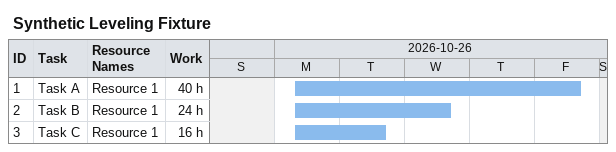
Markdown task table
Synthetic Leveling Fixture

| ID | Task | Start | Finish | Resources | Work (h) |
|---|---|---|---|---|---|
| 1 | Task A | 2026-10-26 | 2026-10-30 | Resource 1 | 40 |
| 2 | Task B | 2026-10-26 | 2026-10-28 | Resource 1 | 24 |
| 3 | Task C | 2026-10-26 | 2026-10-27 | Resource 1 | 16 |
